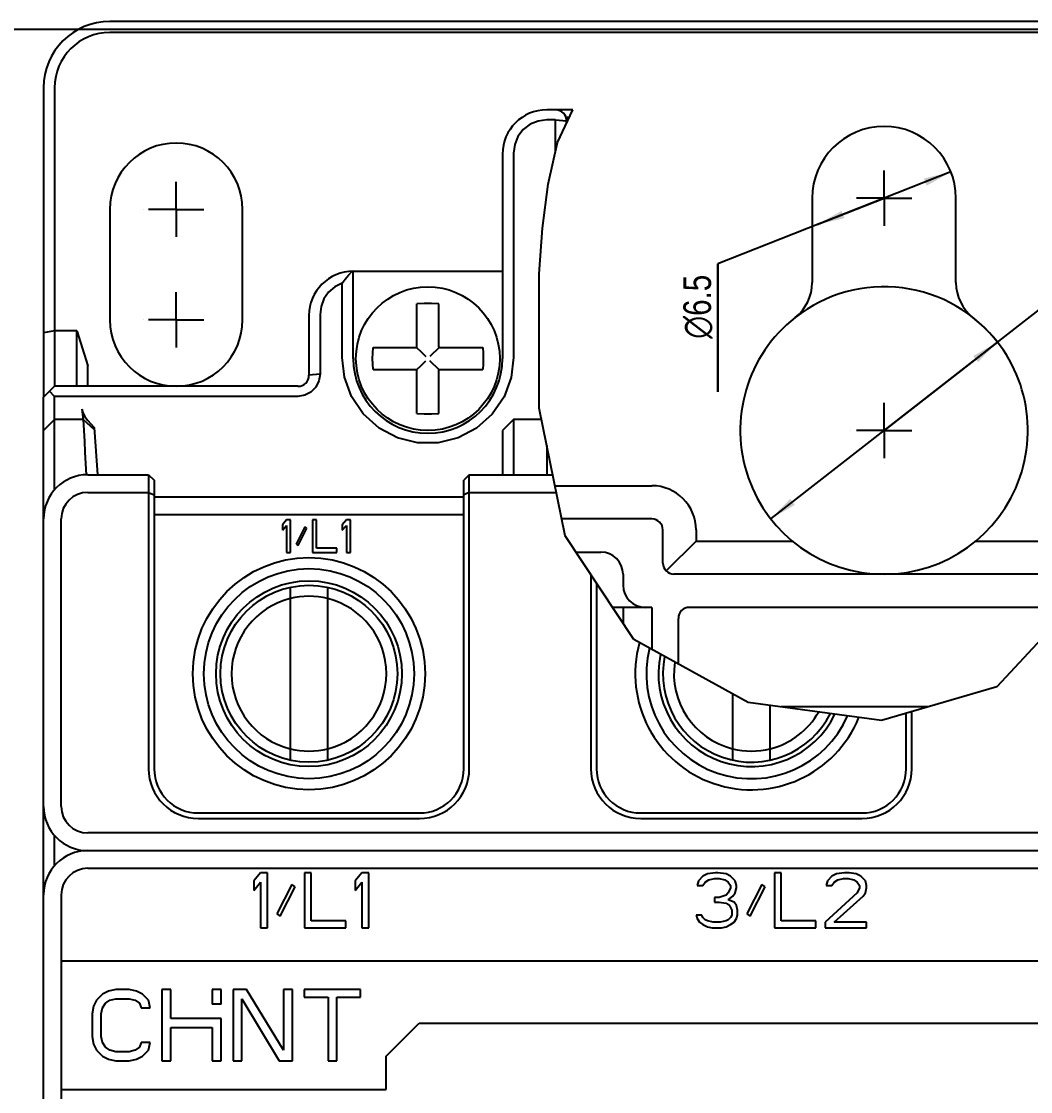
# Model space of a CAD drawing. Header units: millimetres. Extents: x 0 to 6126, y 0 to 4331.
# Drawn here: x 1871.11 to 1916.73, y 2925.06 to 2973.46 of the extents above; entities that cross this region are included whole.
import ezdxf

# ---------------------------------------------------------------- set-up
doc = ezdxf.new("R2010")
doc.units = ezdxf.units.MM
doc.linetypes.add('CENTER', pattern=[2, 1.25, -0.25, 0.25, -0.25])
for name, color, linetype in [('14ALL_DIM', 7, 'Continuous'), ('2ZTD-400-176-1_3_DXF_AXIS', 7, 'Continuous'), ('8ZTD-022-610_DXF_DIMENSION', 7, 'Continuous'), ('8ZTD-022-610DXF_CONTINUOUS_LINE', 7, 'Continuous'), ('8ZTD-024-822DXF_CONTINUOUS_LINE', 7, 'Continuous'), ('8ZTD-315-116DXF_CONTINUOUS_LINE', 7, 'Continuous'), ('8ZTD-571-013DXF_CONTINUOUS_LINE', 7, 'Continuous'), ('8ZTD-574-486DXF_CONTINUOUS_LINE', 7, 'Continuous'), ('8ZTD-907-062DXF_CONTINUOUS_LINE', 7, 'Continuous'), ('GB848-35X19_DXF_CONTINUOUS_LINE', 7, 'Continuous')]:
    doc.layers.add(name, color=color, linetype=linetype)
doc.styles.add('TEXTSTYLE_1', font='gdt', dxfattribs={"width": 0.8})
doc.dimstyles.new('DIMSTYLE_4', dxfattribs={"dimtxt": 1.25, "dimasz": 1.25, "dimexe": 2, "dimexo": 0.2, "dimtad": 1, "dimtxsty": 'Standard', "dimblk": '_FILLED', "dimblk1": '_FILLED', "dimblk2": '_FILLED', "dimcen": 2.5, "dimclrt": 5, "dimazin": 3, "dimtp": 0.01, "dimtm": 0.01, "dimtfac": 1, "dimtmove": 0, "dimatfit": 2, "dimldrblk": '_FILLED'})

# ---------------------------------------------------------------- blocks, each defined once
blk = doc.blocks.new('*D37')
at = {"color": 0, "linetype": 'ByBlock'}
for points in [[(-405.851, 34.527), (-405.556, 33.3), (-405.23, 33.428)], [(-403.469, 28.479), (-403.765, 29.707), (-404.09, 29.578)]]:
    blk.add_solid(points, dxfattribs=at)
at = {"layer": '8ZTD-022-610_DXF_DIMENSION', "color": 2, "linetype": 'Continuous', "transparency": 16777216}
for p, q in [((-407.618, 39.015), (-413.41, 39.015)), ((-413.41, 39.015), (-407.618, 39.015)), ((-404.66, 31.503), (-407.618, 39.015)), ((-405.851, 34.527), (-404.66, 31.503)), ((-403.469, 28.479), (-404.66, 31.503))]:
    blk.add_line(p, q, dxfattribs=at)
at = {"layer": '8ZTD-022-610_DXF_DIMENSION', "color": 5, "linetype": 'Continuous', "transparency": 16777216, "insert": (-408.118, 40.578), "char_height": 1.25, "width": 4.66667, "attachment_point": 3, "line_spacing_factor": 0.9, "style": 'TEXTSTYLE_1'}
blk.add_mtext('{\\Fgdt;n}\\Ftxt;6.5', dxfattribs=at)
blk = doc.blocks.new('_FILLED')
at = {"color": 0, "linetype": 'ByBlock'}
blk.add_solid([(0, 0), (-1, 0.14), (-1, -0.14)], dxfattribs=at)
blk = doc.blocks.new('*D38')
at = {"color": 0, "linetype": 'ByBlock'}
for points in [[(-419.158, 36.628), (-418.527, 35.535), (-418.251, 35.75)], [(-411.161, 26.379), (-411.792, 27.472), (-412.068, 27.257)]]:
    blk.add_solid(points, dxfattribs=at)
at = {"layer": '8ZTD-022-610_DXF_DIMENSION', "color": 2, "linetype": 'Continuous', "transparency": 16777216}
for p, q in [((-419.158, 36.628), (-415.159, 31.503)), ((-411.161, 26.379), (-415.159, 31.503)), ((-415.159, 31.503), (-407.307, 21.439)), ((-407.307, 21.439), (-402.515, 21.439)), ((-402.515, 21.439), (-407.307, 21.439))]:
    blk.add_line(p, q, dxfattribs=at)
at = {"layer": '8ZTD-022-610_DXF_DIMENSION', "color": 5, "linetype": 'Continuous', "transparency": 16777216, "insert": (-406.807, 23.001), "char_height": 1.25, "width": 3.66667, "attachment_point": 1, "line_spacing_factor": 0.9, "style": 'TEXTSTYLE_1'}
blk.add_mtext('{\\Fgdt;n}\\Ftxt;13', dxfattribs=at)
blk = doc.blocks.new('chin3')
at = {"color": 2, "linetype": 'Continuous'}
for p, q in [((-419.925, 45.921), (-414.156, 47.096)), ((-414.156, 47.096), (-408.08, 47.099)), ((-408.08, 47.099), (-406.013, 46.948)), ((-406.013, 46.948), (-404.024, 46.689)), ((-404.024, 46.689), (-402.134, 46.266)), ((-402.134, 46.266), (-400.66, 45.579)), ((-424.613, 42.817), (-419.925, 45.921)), ((-427.46, 37.645), (-424.613, 42.817)), ((-428.27, 31.618), (-427.46, 37.645)), ((-426.753, 26.404), (-428.27, 31.618)), ((-423.939, 23.777), (-426.753, 26.404))]:
    blk.add_line(p, q, dxfattribs=at)
at = {"layer": '14ALL_DIM', "color": 2, "linetype": 'Continuous'}
blk.add_arc((-415.159, 31.503), 6.5, 307.081, 38.1445, dxfattribs=at)
at = {"layer": '2ZTD-400-176-1_3_DXF_AXIS', "color": 7, "linetype": 'CENTER'}
for p, q in [((-410.16, 63.503), (-410.16, 65.004)), ((-405.16, 63.503), (-405.16, 65.004)), ((-410.16, 63.503), (-411.66, 63.503)), ((-410.16, 63.503), (-408.66, 63.503)), ((-410.16, 63.503), (-410.16, 62.003)), ((-405.16, 63.503), (-406.66, 63.503)), ((-405.16, 63.503), (-403.66, 63.503)), ((-405.16, 63.503), (-405.16, 62.003)), ((-415.159, 31.503), (-415.159, 33.004)), ((-404.66, 31.503), (-404.66, 33.004)), ((-415.159, 31.503), (-416.66, 31.503)), ((-415.159, 31.503), (-413.659, 31.503)), ((-415.159, 31.503), (-415.159, 30.003)), ((-404.66, 31.503), (-406.16, 31.503)), ((-404.66, 31.503), (-403.16, 31.503)), ((-404.66, 31.503), (-404.66, 30.003))]:
    blk.add_line(p, q, dxfattribs=at)
at = {"layer": '8ZTD-022-610DXF_CONTINUOUS_LINE', "color": 7, "linetype": 'Continuous'}
for p, q in [((-399.66, 69.503), (-413.66, 69.503)), ((-410.66, 69.003), (-410.741, 69.503)), ((-399.66, 69.003), (-413.16, 69.003)), ((-410.66, 68.003), (-410.66, 69.003)), ((-413.16, 68.003), (-410.66, 68.003)), ((-410.66, 68.003), (-412.241, 67.503)), ((-413.16, 67.503), (-412.241, 67.503)), ((-405.16, 66.503), (-410.16, 66.503)), ((-397.16, -3.497), (-397.16, 66.503)), ((-396.66, -3.497), (-396.66, 66.503)), ((-410.16, 60.503), (-405.16, 60.503)), ((-419.16, 42.003), (-419.16, 46.077)), ((-417.66, 46.382), (-417.66, 42.003)), ((-420.66, 45.435), (-420.66, 44.303)), ((-423.16, 42.003), (-423.16, 43.779)), ((-423.16, 43.303), (-423.878, 43.303)), ((-421.66, 43.303), (-422.16, 43.303)), ((-423.16, 42.003), (-425.061, 42.003)), ((-420.16, 40.003), (-421.514, 41.357)), ((-421.16, 41.503), (-419.66, 41.503)), ((-425.721, 40.803), (-423.66, 40.803)), ((-421.66, 22.732), (-421.66, 41.003)), ((-423.16, 23.42), (-423.16, 40.303)), ((-419.66, 40.003), (-420.16, 40.003)), ((-420.16, 40.003), (-420.16, 35.656)), ((-427.66, 29.521), (-427.66, 36.154)), ((-404.66, 34.753), (-408.475, 34.753)), ((-408.475, 28.253), (-404.66, 28.253)), ((-420.16, 27.351), (-420.16, 23.003))]:
    blk.add_line(p, q, dxfattribs=at)
for centre, radius, start, end in [((-399.66, 66.503), 3, 0, 90), ((-399.66, 66.503), 2.5, 0, 90), ((-410.16, 63.503), 3, 90, 270), ((-405.16, 63.503), 3, 270, 90), ((-421.66, 44.303), 1, 270, 360), ((-422.16, 42.303), 1, 90, 180), ((-419.66, 42.003), 2, 270, 360), ((-419.66, 42.003), 0.5, 270, 360), ((-421.16, 41.003), 0.5, 90, 180), ((-423.66, 40.303), 0.5, 0, 90), ((-415.159, 31.503), 6.5, 38.1445, 321.8555), ((-408.475, 36.753), 2, 218.1445, 270), ((-404.66, 31.503), 3.25, 270, 90), ((-408.475, 26.253), 2, 90, 141.8555)]:
    blk.add_arc(centre, radius, start, end, dxfattribs=at)
at = {"layer": '8ZTD-024-822DXF_CONTINUOUS_LINE', "color": 7, "linetype": 'Continuous'}
for p, q in [((-436.16, 69.503), (-432.16, 69.503)), ((-419.16, 69.503), (-413.66, 69.503)), ((-415.16, 69.503), (-414.66, 69.003)), ((-413.66, 69.503), (-413.16, 69.003)), ((-413.617, 69.003), (-413.388, 69.232)), ((-434.85, 69.003), (-433.471, 69.003)), ((-417.85, 69.003), (-416.66, 69.003)), ((-414.66, 67.705), (-414.66, 69.003)), ((-414.639, 69.003), (-413.617, 69.003)), ((-413.617, 58.003), (-413.617, 69.003)), ((-413.16, 58.003), (-413.16, 69.003)), ((-414.204, 67.765), (-414.66, 67.705)), ((-416.66, 67.605), (-417.165, 67.571)), ((-414.66, 67.705), (-415.662, 67.654)), ((-415.127, 67.206), (-414.66, 67.705)), ((-414.856, 67.372), (-415.032, 67.212)), ((-415.032, 67.212), (-417.16, 67.07)), ((-409.96, 57.503), (-412.66, 57.503)), ((-412.617, 57.003), (-412.66, 57.503)), ((-409.917, 57.003), (-412.617, 57.003)), ((-411.867, 56.003), (-408.502, 56.003)), ((-411.91, 55.503), (-407.96, 55.503)), ((-407.96, 55.503), (-407.96, 48.753)), ((-415.16, 48.753), (-417.16, 48.753)), ((-414.66, 48.253), (-415.16, 48.753)), ((-402.66, 48.753), (-411.91, 48.753)), ((-416.66, 48.253), (-417.16, 48.253)), ((-416.145, 48.253), (-416.66, 48.253)), ((-414.66, 46.993), (-414.66, 48.253)), ((-402.617, 48.253), (-411.867, 48.253)), ((-416.66, 46.753), (-417.16, 46.753)), ((-401.117, 46.353), (-401.117, 46.753)), ((-400.66, 45.579), (-400.66, 46.753)), ((-402.523, 46.353), (-401.117, 46.353)), ((-401.117, 46.353), (-401.16, 45.853)), ((-401.248, 45.853), (-401.16, 45.853)), ((-401.009, 45.742), (-401.009, 45.877))]:
    blk.add_line(p, q, dxfattribs=at)
for points in [[(-416.66, 69.003), (-416.146, 69.003), (-415.662, 69.003)], [(-415.662, 69.003), (-414.927, 69.003), (-414.639, 69.003)], [(-414.204, 67.765), (-414.363, 67.72), (-414.526, 67.631)], [(-415.662, 67.654), (-416.145, 67.63), (-416.66, 67.605)], [(-414.526, 67.631), (-414.688, 67.513), (-414.856, 67.372)], [(-412.617, 57.003), (-412.919, 57.051), (-413.2, 57.191), (-413.424, 57.413), (-413.568, 57.694), (-413.617, 58.003)], [(-408.502, 56.003), (-408.667, 56.333), (-408.908, 56.614), (-409.211, 56.827), (-409.555, 56.959), (-409.917, 57.003)], [(-411.867, 48.253), (-412.758, 48.358), (-413.635, 48.68), (-414.422, 49.216), (-415.056, 49.928), (-415.493, 50.762), (-415.714, 51.667), (-415.713, 52.596), (-415.49, 53.501), (-415.051, 54.336), (-414.415, 55.048), (-413.627, 55.58), (-412.753, 55.9), (-411.867, 56.003)], [(-408.502, 56.003), (-408.32, 55.866), (-408.14, 55.714), (-407.961, 55.547)], [(-414.66, 48.253), (-414.728, 48.253), (-414.927, 48.253), (-415.246, 48.253), (-416.145, 48.253)], [(-401.117, 46.753), (-401.166, 47.136), (-401.315, 47.5), (-401.556, 47.814), (-401.869, 48.054), (-402.232, 48.203), (-402.617, 48.253)], [(-415.838, 46.753), (-416.146, 46.754), (-416.66, 46.753)]]:
    blk.add_lwpolyline(points, dxfattribs=at)
for centre, radius, start, end in [((-412.66, 58.003), 0.5, 180, 270), ((-409.96, 55.503), 2, 0, 90), ((-411.91, 52.128), 3.375, 90, 270), ((-402.66, 46.753), 2, 0, 90), ((-401.16, 46.353), 0.5, 270, 360)]:
    blk.add_arc(centre, radius, start, end, dxfattribs=at)
at = {"layer": '8ZTD-315-116DXF_CONTINUOUS_LINE', "color": 7, "linetype": 'Continuous'}
for p, q in [((-484.16, 69.503), (-436.16, 69.503)), ((-436.16, 68.703), (-484.16, 68.703)), ((-444.96, 68.703), (-444.96, 54.015)), ((-439.16, 6.303), (-439.16, 68.703)), ((-442.572, 67.304), (-442.915, 67.237)), ((-441.545, 67.304), (-442.572, 67.304)), ((-441.203, 67.237), (-441.545, 67.304)), ((-434.96, 67.503), (-434.96, 7.503)), ((-434.16, 67.503), (-434.16, 7.503)), ((-443.463, 66.835), (-443.6, 66.567)), ((-443.189, 67.103), (-443.463, 66.835)), ((-442.915, 67.237), (-443.189, 67.103)), ((-443.052, 66.701), (-442.846, 66.835)), ((-442.846, 66.835), (-442.572, 66.902)), ((-442.572, 66.902), (-441.545, 66.902)), ((-441.545, 66.902), (-441.271, 66.835)), ((-441.271, 66.835), (-441.066, 66.701)), ((-440.929, 67.103), (-441.203, 67.237)), ((-440.655, 66.835), (-440.929, 67.103)), ((-440.518, 66.567), (-440.655, 66.835)), ((-443.6, 66.567), (-443.668, 66.231)), ((-443.257, 66.231), (-443.189, 66.5)), ((-443.189, 66.5), (-443.052, 66.701)), ((-441.066, 66.701), (-440.929, 66.5)), ((-440.929, 66.5), (-440.86, 66.231)), ((-440.449, 66.231), (-440.518, 66.567)), ((-443.668, 66.231), (-443.668, 65.628)), ((-443.257, 65.628), (-443.257, 66.231)), ((-440.86, 66.231), (-440.86, 65.628)), ((-440.449, 65.628), (-440.449, 66.231)), ((-443.668, 65.628), (-443.6, 65.293)), ((-443.189, 65.36), (-443.257, 65.628)), ((-443.052, 65.158), (-443.189, 65.36)), ((-440.929, 65.36), (-441.066, 65.158)), ((-440.86, 65.628), (-440.929, 65.36)), ((-440.518, 65.293), (-440.449, 65.628)), ((-443.6, 65.293), (-443.463, 65.024)), ((-443.463, 65.024), (-443.189, 64.756)), ((-442.846, 65.091), (-443.052, 65.158)), ((-442.846, 64.689), (-442.846, 65.091)), ((-441.066, 65.158), (-441.271, 65.091)), ((-441.271, 65.091), (-441.271, 64.689)), ((-440.929, 64.756), (-440.655, 65.024)), ((-440.655, 65.024), (-440.518, 65.293)), ((-443.189, 64.756), (-442.846, 64.689)), ((-441.271, 64.689), (-440.929, 64.756)), ((-443.668, 64.152), (-443.668, 63.75)), ((-440.449, 64.152), (-443.668, 64.152)), ((-440.449, 63.75), (-440.449, 64.152)), ((-443.668, 63.75), (-442.161, 63.75)), ((-442.161, 63.75), (-442.161, 61.872)), ((-441.751, 61.47), (-441.751, 63.75)), ((-441.751, 63.75), (-440.449, 63.75)), ((-443.668, 61.872), (-443.668, 61.47)), ((-442.161, 61.872), (-443.668, 61.872)), ((-443.668, 61.47), (-441.751, 61.47)), ((-441.101, 61.47), (-441.101, 61.872)), ((-440.449, 61.872), (-441.101, 61.872)), ((-441.101, 61.47), (-440.449, 61.47)), ((-440.449, 61.47), (-440.449, 61.872)), ((-443.668, 60.933), (-443.668, 60.531)), ((-440.449, 60.933), (-443.668, 60.933)), ((-440.86, 60.531), (-443.668, 58.855)), ((-443.668, 60.531), (-440.86, 60.531)), ((-440.449, 60.33), (-440.449, 60.933)), ((-443.189, 58.653), (-440.449, 60.33)), ((-437.66, 59.691), (-437.66, 59.378)), ((-435.586, 59.691), (-437.66, 59.691)), ((-435.533, 60.003), (-435.958, 60.003)), ((-435.958, 60.003), (-435.586, 59.691)), ((-435.16, 59.691), (-435.533, 60.003)), ((-435.16, 59.378), (-435.16, 59.691)), ((-437.66, 59.378), (-435.16, 59.378)), ((-443.668, 58.855), (-443.668, 58.251)), ((-440.449, 58.653), (-443.189, 58.653)), ((-440.449, 58.251), (-440.449, 58.653)), ((-437.022, 58.962), (-437.128, 58.806)), ((-437.128, 58.806), (-435.799, 58.128)), ((-435.692, 58.285), (-437.022, 58.962)), ((-443.668, 58.251), (-440.449, 58.251)), ((-435.799, 58.128), (-435.692, 58.285)), ((-440.792, 57.714), (-440.792, 56.641)), ((-440.449, 57.714), (-440.792, 57.714)), ((-440.449, 55.166), (-440.449, 57.714)), ((-437.66, 57.712), (-437.66, 55.837)), ((-435.16, 57.712), (-437.66, 57.712)), ((-435.16, 57.399), (-435.16, 57.712)), ((-437.341, 55.837), (-437.341, 57.399)), ((-437.341, 57.399), (-435.16, 57.399)), ((-443.668, 56.641), (-443.668, 56.239)), ((-440.792, 56.641), (-443.668, 56.641)), ((-443.668, 56.239), (-440.792, 56.239)), ((-440.792, 56.239), (-440.792, 55.166)), ((-437.66, 55.837), (-437.341, 55.837)), ((-435.533, 55.42), (-435.958, 55.42)), ((-435.958, 55.42), (-435.586, 55.108)), ((-435.16, 55.108), (-435.533, 55.42)), ((-440.792, 55.166), (-440.449, 55.166)), ((-437.66, 55.108), (-437.66, 54.795)), ((-435.586, 55.108), (-437.66, 55.108)), ((-437.66, 54.795), (-435.16, 54.795)), ((-435.16, 54.795), (-435.16, 55.108)), ((-444.96, 54.015), (-443.46, 54.015)), ((-443.46, 54.015), (-441.96, 52.515)), ((-441.96, 52.515), (-441.96, 6.303)), ((-437.501, 39.691), (-437.607, 39.483)), ((-437.394, 39.847), (-437.501, 39.691)), ((-437.235, 39.951), (-437.394, 39.847)), ((-437.288, 39.587), (-437.182, 39.691)), ((-437.075, 40.003), (-437.235, 39.951)), ((-437.182, 39.691), (-437.075, 39.743)), ((-437.075, 39.743), (-437.075, 40.003)), ((-435.533, 39.899), (-435.745, 39.951)), ((-435.745, 39.951), (-435.745, 39.691)), ((-435.745, 39.691), (-435.586, 39.587)), ((-435.32, 39.691), (-435.533, 39.899)), ((-435.213, 39.483), (-435.32, 39.691)), ((-437.607, 39.483), (-437.66, 39.274)), ((-437.66, 39.274), (-437.66, 38.858)), ((-437.394, 39.222), (-437.341, 39.483)), ((-437.394, 38.91), (-437.394, 39.222)), ((-437.341, 39.483), (-437.288, 39.587)), ((-435.586, 39.587), (-435.479, 39.431)), ((-435.479, 39.431), (-435.426, 39.17)), ((-435.16, 39.118), (-435.213, 39.483)), ((-437.66, 38.858), (-437.607, 38.649)), ((-437.341, 38.649), (-437.394, 38.91)), ((-436.49, 38.962), (-436.543, 38.649)), ((-436.277, 39.17), (-436.49, 39.17)), ((-436.49, 39.17), (-436.49, 38.962)), ((-436.277, 38.962), (-436.277, 39.17)), ((-436.171, 38.649), (-436.277, 38.962)), ((-435.426, 38.962), (-435.479, 38.701)), ((-435.426, 39.17), (-435.426, 38.962)), ((-435.213, 38.649), (-435.16, 39.014)), ((-435.16, 39.014), (-435.16, 39.118)), ((-437.607, 38.649), (-437.501, 38.441)), ((-437.501, 38.441), (-437.394, 38.285)), ((-437.394, 38.285), (-437.235, 38.181)), ((-437.288, 38.545), (-437.341, 38.649)), ((-437.182, 38.441), (-437.288, 38.545)), ((-437.075, 38.389), (-437.182, 38.441)), ((-436.862, 38.389), (-437.075, 38.389)), ((-436.65, 38.493), (-436.862, 38.389)), ((-436.543, 38.649), (-436.65, 38.493)), ((-436.65, 38.181), (-436.49, 38.285)), ((-436.49, 38.285), (-436.384, 38.545)), ((-436.384, 38.545), (-436.224, 38.337)), ((-436.224, 38.337), (-436.064, 38.233)), ((-436.064, 38.545), (-436.171, 38.649)), ((-435.852, 38.441), (-436.064, 38.545)), ((-435.745, 38.441), (-435.852, 38.441)), ((-435.586, 38.545), (-435.745, 38.441)), ((-435.479, 38.701), (-435.586, 38.545)), ((-435.533, 38.233), (-435.32, 38.441)), ((-435.32, 38.441), (-435.213, 38.649)), ((-437.235, 38.181), (-437.075, 38.128)), ((-437.075, 38.128), (-436.862, 38.128)), ((-436.862, 38.128), (-436.65, 38.181)), ((-436.064, 38.233), (-435.852, 38.181)), ((-435.852, 38.181), (-435.745, 38.181)), ((-435.745, 38.181), (-435.533, 38.233)), ((-437.022, 37.712), (-437.128, 37.556)), ((-437.128, 37.556), (-435.799, 36.878)), ((-435.692, 37.035), (-437.022, 37.712)), ((-435.799, 36.878), (-435.692, 37.035)), ((-435.16, 36.462), (-437.66, 36.462)), ((-437.66, 36.462), (-437.66, 34.587)), ((-435.16, 36.149), (-435.16, 36.462)), ((-437.341, 36.149), (-435.16, 36.149)), ((-437.341, 34.587), (-437.341, 36.149)), ((-437.66, 34.587), (-437.341, 34.587)), ((-437.394, 34.17), (-437.66, 34.17)), ((-437.66, 34.17), (-437.66, 32.295)), ((-436.064, 32.712), (-437.394, 34.17)), ((-435.533, 34.066), (-435.745, 34.118)), ((-435.745, 34.118), (-435.745, 33.858)), ((-435.32, 33.858), (-435.533, 34.066)), ((-437.394, 33.753), (-436.224, 32.451)), ((-437.394, 32.295), (-437.394, 33.753)), ((-435.745, 33.858), (-435.586, 33.753)), ((-435.586, 33.753), (-435.479, 33.597)), ((-435.479, 33.597), (-435.426, 33.337)), ((-435.213, 33.649), (-435.32, 33.858)), ((-435.16, 33.285), (-435.213, 33.649)), ((-435.426, 33.128), (-435.479, 32.868)), ((-435.426, 33.337), (-435.426, 33.128)), ((-435.213, 32.764), (-435.16, 33.076)), ((-435.16, 33.076), (-435.16, 33.285)), ((-436.224, 32.451), (-436.064, 32.347)), ((-435.852, 32.608), (-436.064, 32.712)), ((-435.745, 32.608), (-435.852, 32.608)), ((-435.586, 32.712), (-435.745, 32.608)), ((-435.479, 32.868), (-435.586, 32.712)), ((-435.533, 32.347), (-435.32, 32.556)), ((-435.32, 32.556), (-435.213, 32.764)), ((-437.66, 32.295), (-437.394, 32.295)), ((-436.064, 32.347), (-435.852, 32.295)), ((-435.852, 32.295), (-435.745, 32.295)), ((-435.745, 32.295), (-435.533, 32.347))]:
    blk.add_line(p, q, dxfattribs=at)
for radius in [2, 1.2]:
    blk.add_arc((-436.16, 67.503), radius, 0, 90, dxfattribs=at)
at = {"layer": '8ZTD-571-013DXF_CONTINUOUS_LINE', "color": 7, "linetype": 'Continuous'}
for p, q in [((-432.16, 69.503), (-419.16, 69.503)), ((-432.16, 68.703), (-419.16, 68.703)), ((-433.36, 7.503), (-433.36, 67.503)), ((-417.96, 67.503), (-417.96, 64.753)), ((-417.16, 67.503), (-417.16, 64.753)), ((-417.16, 64.753), (-430.46, 64.753)), ((-417.41, 64.503), (-430.46, 64.503)), ((-418.96, 64.503), (-418.96, 50.503)), ((-418.16, 64.503), (-418.16, 50.503)), ((-417.96, 64.753), (-418.064, 64.503)), ((-417.16, 64.753), (-417.41, 64.503)), ((-432.71, 62.503), (-432.71, 52.503)), ((-432.46, 62.503), (-432.46, 52.503)), ((-419.421, 58.703), (-419.672, 58.703)), ((-419.672, 58.703), (-419.452, 58.519)), ((-419.201, 58.519), (-419.421, 58.703)), ((-419.452, 58.519), (-420.677, 58.519)), ((-420.677, 58.519), (-420.677, 58.334)), ((-420.677, 58.334), (-419.201, 58.334)), ((-420.3, 58.088), (-420.363, 57.996)), ((-419.515, 57.689), (-420.3, 58.088)), ((-419.201, 58.334), (-419.201, 58.519)), ((-420.363, 57.996), (-419.578, 57.596)), ((-419.578, 57.596), (-419.515, 57.689)), ((-419.201, 57.35), (-420.677, 57.35)), ((-420.677, 57.35), (-420.677, 56.243)), ((-420.489, 57.166), (-419.201, 57.166)), ((-420.489, 56.243), (-420.489, 57.166)), ((-419.201, 57.166), (-419.201, 57.35)), ((-420.677, 56.243), (-420.489, 56.243)), ((-419.452, 55.813), (-420.677, 55.813)), ((-420.677, 55.813), (-420.677, 55.628)), ((-419.421, 55.997), (-419.672, 55.997)), ((-419.672, 55.997), (-419.452, 55.813)), ((-419.201, 55.813), (-419.421, 55.997)), ((-419.201, 55.628), (-419.201, 55.813)), ((-420.677, 55.628), (-419.201, 55.628)), ((-430.46, 50.503), (-417.41, 50.503)), ((-417.96, 50.253), (-418.064, 50.503)), ((-417.16, 50.253), (-417.41, 50.503)), ((-430.46, 50.253), (-417.16, 50.253)), ((-417.96, 50.253), (-417.96, 46.321)), ((-417.16, 50.253), (-417.16, 46.484)), ((-421.689, 44.753), (-430.46, 44.753)), ((-422.066, 44.503), (-430.46, 44.503)), ((-432.71, 42.503), (-432.71, 32.503)), ((-432.46, 42.503), (-432.46, 32.503)), ((-430.46, 30.503), (-427.946, 30.503)), ((-430.46, 30.253), (-427.873, 30.253))]:
    blk.add_line(p, q, dxfattribs=at)
for radius in [5.25, 4.75]:
    blk.add_circle((-426.16, 57.503), radius, dxfattribs=at)
for centre, radius, start, end in [((-432.16, 67.503), 2, 90, 180), ((-419.16, 67.503), 2, 0, 90), ((-432.16, 67.503), 1.2, 90, 180), ((-419.16, 67.503), 1.2, 0, 90), ((-430.46, 62.503), 2.25, 90, 180), ((-430.46, 62.503), 2, 90, 180), ((-430.46, 52.503), 2.25, 180, 270), ((-430.46, 52.503), 2, 180, 270), ((-430.46, 42.503), 2.25, 90, 180), ((-430.46, 42.503), 2, 90, 180), ((-426.16, 37.503), 5.25, 74.4586, 247.9257), ((-426.16, 37.503), 4.75, 75.887, 246.3711), ((-430.46, 32.503), 2.25, 180, 270), ((-430.46, 32.503), 2, 180, 270)]:
    blk.add_arc(centre, radius, start, end, dxfattribs=at)
at = {"layer": '8ZTD-574-486DXF_CONTINUOUS_LINE', "color": 7, "linetype": 'Continuous'}
blk.add_circle((-426.16, 57.503), 4.2, dxfattribs=at)
blk.add_arc((-426.16, 37.503), 4.2, 77.8673, 244.2119, dxfattribs=at)
at = {"layer": '8ZTD-907-062DXF_CONTINUOUS_LINE', "color": 7, "linetype": 'Continuous'}
for p, q in [((-422.252, 58.353), (-430.069, 58.353)), ((-430.069, 56.653), (-422.252, 56.653)), ((-427.07, 38.353), (-430.069, 38.353)), ((-430.069, 36.653), (-427.593, 36.653))]:
    blk.add_line(p, q, dxfattribs=at)
blk.add_circle((-426.16, 57.503), 4, dxfattribs=at)
for centre, radius, start, end in [((-426.16, 57.503), 3.5, 14.0552, 165.9448), ((-426.16, 57.503), 3.5, 194.0552, 345.9448), ((-426.16, 37.503), 4, 78.7272, 243.2715), ((-426.16, 37.503), 3.5, 81.3367, 165.9448), ((-426.16, 37.503), 3.5, 194.0552, 240.417)]:
    blk.add_arc(centre, radius, start, end, dxfattribs=at)
at = {"layer": '8ZTD-907-062DXF_CONTINUOUS_LINE', "color": 2, "linetype": 'Continuous'}
for centre, start, end in [((-426.16, 57.503), 165.9448, 194.0552), ((-426.16, 57.503), 345.9448, 14.0552), ((-426.16, 37.503), 165.9448, 194.0552)]:
    blk.add_arc(centre, 3.5, start, end, dxfattribs=at)
at = {"layer": 'GB848-35X19_DXF_CONTINUOUS_LINE', "color": 7, "linetype": 'Continuous'}
for p, q in [((-412.41, 54.608), (-412.41, 52.658)), ((-411.41, 54.608), (-411.41, 52.658)), ((-414.39, 52.628), (-412.44, 52.628)), ((-411.38, 52.628), (-409.43, 52.628)), ((-412.419, 51.62), (-412.004, 52.034)), ((-411.401, 51.62), (-411.816, 52.034)), ((-414.39, 51.628), (-412.44, 51.628)), ((-412.41, 51.598), (-412.41, 49.649)), ((-411.41, 51.598), (-411.41, 49.649)), ((-411.38, 51.628), (-409.43, 51.628))]:
    blk.add_line(p, q, dxfattribs=at)
for points in [[(-412.41, 54.608), (-412.161, 54.623), (-411.91, 54.628)], [(-411.91, 54.628), (-411.659, 54.623), (-411.41, 54.608)], [(-414.39, 52.628), (-414.408, 52.295), (-414.408, 51.961), (-414.39, 51.628)], [(-412.419, 52.637), (-412.22, 52.438), (-412.004, 52.222)], [(-411.401, 52.637), (-411.601, 52.438), (-411.816, 52.222)], [(-409.43, 51.628), (-409.412, 51.961), (-409.412, 52.295), (-409.43, 52.628)], [(-411.91, 49.628), (-412.161, 49.633), (-412.41, 49.649)], [(-411.41, 49.649), (-411.659, 49.633), (-411.91, 49.628)]]:
    blk.add_lwpolyline(points, dxfattribs=at)
blk.add_circle((-411.91, 52.128), 3.25, dxfattribs=at)
for centre, start, end in [((-412.44, 52.658), 270, 360), ((-411.38, 52.658), 180, 270), ((-412.44, 51.598), 0, 90), ((-411.38, 51.598), 90, 180)]:
    blk.add_arc(centre, 0.03, start, end, dxfattribs=at)
at = {"layer": '8ZTD-022-610_DXF_DIMENSION', "color": 2, "linetype": 'Continuous'}
for p1, p2, picture, middle in [((-405.851, 34.527), (-403.469, 28.479), '*D37', (-410.452, 39.953)), ((-411.161, 26.379), (-419.158, 36.628), '*D38', (-404.973, 22.376))]:
    dim = blk.add_diameter_dim_2p(p1=p1, p2=p2, text='%%c<>', dimstyle='DIMSTYLE_4', dxfattribs=at)
    dim.commit()
    dim.dimension.update_dxf_attribs({"geometry": picture, "text_midpoint": middle, "dimtype": 131})

msp = doc.modelspace()

# ---------------------------------------------------------------- linework, layer by layer
at = {"color": 252, "ltscale": 3}
msp.add_lwpolyline([(1421.605, 2973.106), (2143.105, 2973.106), (2143.105, 2846.574), (1421.605, 2846.574)], close=True, dxfattribs=at)

# ---------------------------------------------------------------- block references
at = {"rotation": 90}
msp.add_blockref('chin3', (1941.609, 3370.119), dxfattribs=at)

doc.saveas('drawing.dxf')
